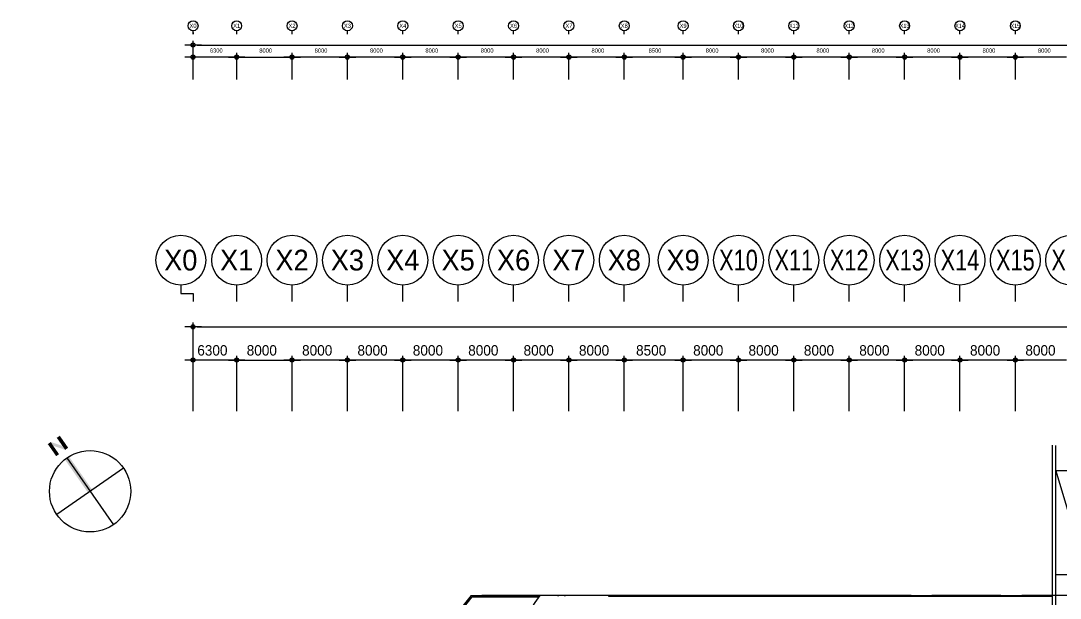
# Model space of a CAD drawing. Header units: millimetres. Extents: x -7616 to 421613, y 91067 to 341353.
# Drawn here: x 52314 to 202489, y 257923 to 341353 of the extents above; entities that cross this region are included whole.
import ezdxf
from ezdxf.enums import TextEntityAlignment as Align

# ---------------------------------------------------------------- set-up
doc = ezdxf.new("R2010")
doc.units = ezdxf.units.MM
doc.header["$LTSCALE"] = 500
doc.header["$MEASUREMENT"] = 0
doc.linetypes.add('CEN-2', pattern=[26, 20, -2, 0, -2, 0, -2])
doc.linetypes.add('H0', pattern=[0.3, 0.2, -0.1])
doc.layers.add('BANG', color=7, linetype='CONTINUOUS')
doc.layers.add('e-plan', color=9, linetype='CONTINUOUS')
doc.styles.add('돋움', font='Dotum.ttf')

# ---------------------------------------------------------------- blocks, each defined once
blk = doc.blocks.new('01420NA__01')
at = {"layer": 'BANG'}
for p, q in [((0, -16), (0, 16)), ((16, 0), (-16, 0))]:
    blk.add_line(p, q, dxfattribs=at)
blk.add_circle((0, 0), 16, dxfattribs=at)
for points in [[(15.97, 1), (15.97, -1), (0, 1), (0, -1)], [(19, 3.05), (19, 1.68), (24.76, 3.05), (23.02, 1.68)], [(23.02, 1.68), (24.76, 1.61), (19, -1.27), (20.92, -1.27)], [(24.76, 3.05), (23.02, 1.68), (24.76, 1.61)], [(20.92, -1.27), (19, -2.71), (24.76, -1.27), (24.76, -2.71)], [(19, -2.71), (19, -1.27), (20.92, -1.27)]]:
    blk.add_solid(points, dxfattribs=at)
blk = doc.blocks.new('A$C633402C3')
at = {"layer": 'e-plan'}
for p, q in [((96305, 166892), (128055, 166890)), ((128055, 166892), (128055, 162786))]:
    blk.add_line(p, q, dxfattribs=at)
for points in [[(128055, 188592), (128055, 58757), (128555, 58751), (128555, 188576)], [(100702, 166892), (53990, 166892)], [(128055, 166736), (63995, 166736), (63995, 166892), (128055, 166890)]]:
    blk.add_lwpolyline(points, dxfattribs=at)
blk.add_lwpolyline([(53995, 166895, -0.0228108), (42398, 150627, -0.0238742)], format="xyb", dxfattribs=at)
blk = doc.blocks.new('A$C5A682445')
at = {"layer": 'e-plan', "linetype": 'CEN-2'}
blk.add_lwpolyline([(0, 0), (-297528, 10), (-297528, 10), (-303990, -8224), (-308983, -15349), (-313535, -22301), (-318191, -30434), (-321988, -37700), (-326350, -46726), (-329347, -53776), (-332994, -63217), (-336011, -72512), (-338199, -80180), (-340420, -89567), (-341938, -97463), (-342555, -101281), (-343809, -111602), (-343809, -111602), (-343809, -111602), (-96696, -114499)], dxfattribs=at)

msp = doc.modelspace()

# ---------------------------------------------------------------- linework, layer by layer
at = {"layer": 'e-plan'}
for p, q in [((77205, 339433), (77205, 339913)), ((77205, 339673), (77205, 339433)), ((83505, 339433), (83505, 339913)), ((91505, 339433), (91505, 339913)), ((99505, 339433), (99505, 339913)), ((107505, 339433), (107505, 339913)), ((115505, 339433), (115505, 339913)), ((123505, 339433), (123505, 339913)), ((131505, 339433), (131505, 339913)), ((139505, 339433), (139505, 339913)), ((148005, 339433), (148005, 339913)), ((156005, 339433), (156005, 339913)), ((164005, 339433), (164005, 339913)), ((172005, 339433), (172005, 339913)), ((180005, 339433), (180005, 339913)), ((188005, 339433), (188005, 339913)), ((196005, 339433), (196005, 339913)), ((77205, 332850), (77205, 338445)), ((78405, 337845), (76005, 337845)), ((77205, 332850), (77205, 336705)), ((77805, 337845), (409105, 337845)), ((83505, 332850), (83505, 336705)), ((83505, 332850), (83505, 336705)), ((91505, 332850), (91505, 336705)), ((91505, 332850), (91505, 336705)), ((99505, 332850), (99505, 336705)), ((99505, 332850), (99505, 336705)), ((107505, 332850), (107505, 336705)), ((107505, 332850), (107505, 336705)), ((115505, 332850), (115505, 336705)), ((115505, 332850), (115505, 336705)), ((123505, 332850), (123505, 336705)), ((123505, 332850), (123505, 336705)), ((131505, 332850), (131505, 336705)), ((131505, 332850), (131505, 336705)), ((139505, 332850), (139505, 336705)), ((139505, 332850), (139505, 336705)), ((148005, 332850), (148005, 336705)), ((148005, 332850), (148005, 336705)), ((156005, 332850), (156005, 336705)), ((156005, 332850), (156005, 336705)), ((164005, 332850), (164005, 336705)), ((164005, 332850), (164005, 336705)), ((172005, 332850), (172005, 336705)), ((172005, 332850), (172005, 336705)), ((180005, 332850), (180005, 336705)), ((180005, 332850), (180005, 336705)), ((188005, 332850), (188005, 336705)), ((188005, 332850), (188005, 336705)), ((196005, 332850), (196005, 336705)), ((196005, 332850), (196005, 336705)), ((78405, 336105), (76005, 336105)), ((82905, 336105), (77805, 336105)), ((84705, 336105), (82305, 336105)), ((82305, 336105), (84705, 336105)), ((84105, 336105), (90905, 336105)), ((92705, 336105), (90305, 336105)), ((90305, 336105), (92705, 336105)), ((98905, 336105), (92105, 336105)), ((98305, 336105), (100705, 336105)), ((100705, 336105), (98305, 336105)), ((106905, 336105), (100105, 336105)), ((106305, 336105), (108705, 336105)), ((108705, 336105), (106305, 336105)), ((114905, 336105), (108105, 336105)), ((116705, 336105), (114305, 336105)), ((114305, 336105), (116705, 336105)), ((122905, 336105), (116105, 336105)), ((122305, 336105), (124705, 336105)), ((124705, 336105), (122305, 336105)), ((130905, 336105), (124105, 336105)), ((130305, 336105), (132705, 336105)), ((132705, 336105), (130305, 336105)), ((138905, 336105), (132105, 336105)), ((138305, 336105), (140705, 336105)), ((140705, 336105), (138305, 336105)), ((147405, 336105), (140105, 336105)), ((146805, 336105), (149205, 336105)), ((149205, 336105), (146805, 336105)), ((155405, 336105), (148605, 336105)), ((154805, 336105), (157205, 336105)), ((157205, 336105), (154805, 336105)), ((163405, 336105), (156605, 336105)), ((165205, 336105), (162805, 336105)), ((162805, 336105), (165205, 336105)), ((171405, 336105), (164605, 336105)), ((170805, 336105), (173205, 336105)), ((173205, 336105), (170805, 336105)), ((179405, 336105), (172605, 336105)), ((178805, 336105), (181205, 336105)), ((181205, 336105), (178805, 336105)), ((187405, 336105), (180605, 336105)), ((186805, 336105), (189205, 336105)), ((189205, 336105), (186805, 336105)), ((195405, 336105), (188605, 336105)), ((194805, 336105), (197205, 336105)), ((197205, 336105), (194805, 336105)), ((203405, 336105), (196605, 336105)), ((75428, 303173), (75428, 301973)), ((75428, 301973), (77205, 301973)), ((77205, 301973), (77205, 300773)), ((83505, 300773), (83505, 303173)), ((91505, 300773), (91505, 303173)), ((99505, 300773), (99505, 303173)), ((107505, 300773), (107505, 303173)), ((115505, 300773), (115505, 303173)), ((123505, 300773), (123505, 303173)), ((131505, 300773), (131505, 303173)), ((139505, 300773), (139505, 303173)), ((148005, 300773), (148005, 303173)), ((156005, 300773), (156005, 303173)), ((164005, 300773), (164005, 303173)), ((172005, 300773), (172005, 303173)), ((180005, 300773), (180005, 303173)), ((188005, 300773), (188005, 303173)), ((196005, 300773), (196005, 303173)), ((77205, 284951), (77205, 297736)), ((78405, 297136), (76005, 297136)), ((77805, 297136), (409105, 297136)), ((77205, 284951), (77205, 292936)), ((83505, 284951), (83505, 292936)), ((83505, 284951), (83505, 292936)), ((91505, 284951), (91505, 292936)), ((91505, 284951), (91505, 292936)), ((99505, 284951), (99505, 292936)), ((99505, 284951), (99505, 292936)), ((107505, 284951), (107505, 292936)), ((107505, 284951), (107505, 292936)), ((115505, 284951), (115505, 292936)), ((115505, 284951), (115505, 292936)), ((123505, 284951), (123505, 292936)), ((123505, 284951), (123505, 292936)), ((131505, 284951), (131505, 292936)), ((131505, 284951), (131505, 292936)), ((139505, 284951), (139505, 292936)), ((139505, 284951), (139505, 292936)), ((148005, 284951), (148005, 292936)), ((148005, 284951), (148005, 292936)), ((156005, 284951), (156005, 292936)), ((156005, 284951), (156005, 292936)), ((164005, 284951), (164005, 292936)), ((164005, 284951), (164005, 292936)), ((172005, 284951), (172005, 292936)), ((172005, 284951), (172005, 292936)), ((180005, 284951), (180005, 292936)), ((180005, 284951), (180005, 292936)), ((188005, 284951), (188005, 292936)), ((188005, 284951), (188005, 292936)), ((196005, 284951), (196005, 292936)), ((196005, 284951), (196005, 292936)), ((78405, 292336), (76005, 292336)), ((82905, 292336), (77805, 292336)), ((82305, 292336), (84705, 292336)), ((84705, 292336), (82305, 292336)), ((84105, 292336), (90905, 292336)), ((90305, 292336), (92705, 292336)), ((92705, 292336), (90305, 292336)), ((98905, 292336), (92105, 292336)), ((100705, 292336), (98305, 292336)), ((98305, 292336), (100705, 292336)), ((106905, 292336), (100105, 292336)), ((108705, 292336), (106305, 292336)), ((106305, 292336), (108705, 292336)), ((114905, 292336), (108105, 292336)), ((114305, 292336), (116705, 292336)), ((116705, 292336), (114305, 292336)), ((122905, 292336), (116105, 292336)), ((124705, 292336), (122305, 292336)), ((122305, 292336), (124705, 292336)), ((130905, 292336), (124105, 292336)), ((132705, 292336), (130305, 292336)), ((130305, 292336), (132705, 292336)), ((138905, 292336), (132105, 292336)), ((140705, 292336), (138305, 292336)), ((138305, 292336), (140705, 292336)), ((147405, 292336), (140105, 292336)), ((149205, 292336), (146805, 292336)), ((146805, 292336), (149205, 292336)), ((155405, 292336), (148605, 292336)), ((157205, 292336), (154805, 292336)), ((154805, 292336), (157205, 292336)), ((163405, 292336), (156605, 292336)), ((162805, 292336), (165205, 292336)), ((165205, 292336), (162805, 292336)), ((171405, 292336), (164605, 292336)), ((173205, 292336), (170805, 292336)), ((170805, 292336), (173205, 292336)), ((179405, 292336), (172605, 292336)), ((181205, 292336), (178805, 292336)), ((178805, 292336), (181205, 292336)), ((187405, 292336), (180605, 292336)), ((189205, 292336), (186805, 292336)), ((186805, 292336), (189205, 292336)), ((195405, 292336), (188605, 292336)), ((197205, 292336), (194805, 292336)), ((194805, 292336), (197205, 292336)), ((203405, 292336), (196605, 292336))]:
    msp.add_line(p, q, dxfattribs=at)
for points in [[(201847, 276345), (206346, 261345), (210845, 276345), (201847, 276345)], [(201847, 261345), (210845, 261345)], [(71128, 146716), (72382, 157037), (72999, 160856), (74517, 168752), (76738, 178138), (78926, 185807), (81943, 195101), (85590, 204542), (88587, 211592), (92949, 220618), (96746, 227884), (101402, 236017), (105954, 242969), (110947, 250094), (114178, 254211), (117409, 258328), (127282, 258325)], [(71329, 146714), (72580, 157009), (73196, 160821), (74712, 168710), (76932, 178088), (79118, 185748), (82132, 195034), (85775, 204467), (88769, 211510), (93128, 220528), (96922, 227788), (101572, 235913), (106120, 242857), (111108, 249975), (114336, 254088), (117507, 258128), (127157, 258126)]]:
    msp.add_lwpolyline(points, dxfattribs=at)
for centre, radius in [((77205, 340633), 720), ((83505, 340633), 720), ((91505, 340633), 720), ((99505, 340633), 720), ((107505, 340633), 720), ((115505, 340633), 720), ((123505, 340633), 720), ((131505, 340633), 720), ((139505, 340633), 720), ((148005, 340633), 720), ((156005, 340633), 720), ((164005, 340633), 720), ((172005, 340633), 720), ((180005, 340633), 720), ((188005, 340633), 720), ((196005, 340633), 720), ((77205, 337845), 300), ((77205, 337845), 150), ((77205, 336105), 300), ((83505, 336105), 300), ((83505, 336105), 300), ((91505, 336105), 300), ((91505, 336105), 300), ((99505, 336105), 300), ((99505, 336105), 300), ((107505, 336105), 300), ((107505, 336105), 300), ((115505, 336105), 300), ((115505, 336105), 300), ((123505, 336105), 300), ((123505, 336105), 300), ((131505, 336105), 300), ((131505, 336105), 300), ((139505, 336105), 300), ((139505, 336105), 300), ((148005, 336105), 300), ((148005, 336105), 300), ((156005, 336105), 300), ((156005, 336105), 300), ((164005, 336105), 300), ((164005, 336105), 300), ((172005, 336105), 300), ((172005, 336105), 300), ((180005, 336105), 300), ((180005, 336105), 300), ((188005, 336105), 300), ((188005, 336105), 300), ((196005, 336105), 300), ((196005, 336105), 300), ((77205, 336105), 150), ((83505, 336105), 150), ((83505, 336105), 150), ((91505, 336105), 150), ((91505, 336105), 150), ((99505, 336105), 150), ((99505, 336105), 150), ((107505, 336105), 150), ((107505, 336105), 150), ((115505, 336105), 150), ((115505, 336105), 150), ((123505, 336105), 150), ((123505, 336105), 150), ((131505, 336105), 150), ((131505, 336105), 150), ((139505, 336105), 150), ((139505, 336105), 150), ((148005, 336105), 150), ((148005, 336105), 150), ((156005, 336105), 150), ((156005, 336105), 150), ((164005, 336105), 150), ((164005, 336105), 150), ((172005, 336105), 150), ((172005, 336105), 150), ((180005, 336105), 150), ((180005, 336105), 150), ((188005, 336105), 150), ((188005, 336105), 150), ((196005, 336105), 150), ((196005, 336105), 150), ((75428, 306773), 3600), ((83505, 306773), 3600), ((91505, 306773), 3600), ((99505, 306773), 3600), ((107505, 306773), 3600), ((115505, 306773), 3600), ((123505, 306773), 3600), ((131505, 306773), 3600), ((139505, 306773), 3600), ((148005, 306773), 3600), ((156005, 306773), 3600), ((164005, 306773), 3600), ((172005, 306773), 3600), ((180005, 306773), 3600), ((188005, 306773), 3600), ((196005, 306773), 3600), ((204005, 306773), 3600), ((77205, 297136), 300), ((77205, 297136), 150), ((77205, 292336), 300), ((77205, 292336), 150), ((83505, 292336), 300), ((83505, 292336), 300), ((83505, 292336), 150), ((83505, 292336), 150), ((91505, 292336), 300), ((91505, 292336), 300), ((91505, 292336), 150), ((91505, 292336), 150), ((99505, 292336), 300), ((99505, 292336), 300), ((99505, 292336), 150), ((99505, 292336), 150), ((107505, 292336), 300), ((107505, 292336), 300), ((107505, 292336), 150), ((107505, 292336), 150), ((115505, 292336), 300), ((115505, 292336), 300), ((115505, 292336), 150), ((115505, 292336), 150), ((123505, 292336), 300), ((123505, 292336), 300), ((123505, 292336), 150), ((123505, 292336), 150), ((131505, 292336), 300), ((131505, 292336), 300), ((131505, 292336), 150), ((131505, 292336), 150), ((139505, 292336), 300), ((139505, 292336), 300), ((139505, 292336), 150), ((139505, 292336), 150), ((148005, 292336), 300), ((148005, 292336), 300), ((148005, 292336), 150), ((148005, 292336), 150), ((156005, 292336), 300), ((156005, 292336), 300), ((156005, 292336), 150), ((156005, 292336), 150), ((164005, 292336), 300), ((164005, 292336), 300), ((164005, 292336), 150), ((164005, 292336), 150), ((172005, 292336), 300), ((172005, 292336), 300), ((172005, 292336), 150), ((172005, 292336), 150), ((180005, 292336), 300), ((180005, 292336), 300), ((180005, 292336), 150), ((180005, 292336), 150), ((188005, 292336), 300), ((188005, 292336), 300), ((188005, 292336), 150), ((188005, 292336), 150), ((196005, 292336), 300), ((196005, 292336), 300), ((196005, 292336), 150), ((196005, 292336), 150)]:
    msp.add_circle(centre, radius, dxfattribs=at)

# ---------------------------------------------------------------- block references
at = {"layer": 'e-plan', "xscale": 367.2000000048294, "yscale": 367.2000000048294, "zscale": 367.2000000048294, "rotation": 124.877990192326}
msp.add_blockref('01420NA__01', (62333, 273369), dxfattribs=at)
at = {"layer": 'e-plan', "linetype": 'H0'}
msp.add_blockref('A$C633402C3', (73291, 91433), dxfattribs=at)
at = {"layer": 'e-plan'}
msp.add_blockref('A$C5A682445', (414937, 258318), dxfattribs=at)

# ---------------------------------------------------------------- texts
at = {"layer": 'e-plan', "style": '돋움'}
for s, height, p in [('X0', 600, (77205, 340633)), ('X1', 600, (83505, 340633)), ('X2', 600, (91505, 340633)), ('X3', 600, (99505, 340633)), ('X4', 600, (107505, 340633)), ('X5', 600, (115505, 340633)), ('X6', 600, (123505, 340633)), ('X7', 600, (131505, 340633)), ('X8', 600, (139505, 340633)), ('X9', 600, (148005, 340633)), ('X0', 3000, (75428, 306773)), ('X1', 3000, (83505, 306773)), ('X2', 3000, (91505, 306773)), ('X3', 3000, (99505, 306773)), ('X4', 3000, (107505, 306773)), ('X5', 3000, (115505, 306773)), ('X6', 3000, (123505, 306773)), ('X7', 3000, (131505, 306773)), ('X8', 3000, (139505, 306773)), ('X9', 3000, (148005, 306773))]:
    msp.add_text(s, height=height, dxfattribs=at).set_placement(p, align=Align.MIDDLE_CENTER)
at = {"layer": 'e-plan', "style": '돋움', "width": 0.8}
for s, height, p in [('X10', 600, (156005, 340633)), ('X11', 600, (164005, 340633)), ('X12', 600, (172005, 340633)), ('X13', 600, (180005, 340633)), ('X14', 600, (188005, 340633)), ('X15', 600, (196005, 340633)), ('X10', 3000, (156005, 306773)), ('X11', 3000, (164005, 306773)), ('X12', 3000, (172005, 306773)), ('X13', 3000, (180005, 306773)), ('X14', 3000, (188005, 306773)), ('X15', 3000, (196005, 306773)), ('X16', 3000, (204005, 306773))]:
    msp.add_text(s, height=height, dxfattribs=at).set_placement(p, align=Align.MIDDLE_CENTER)
at = {"layer": 'e-plan', "style": '돋움'}
for s, height, p in [('6300', 600, (79632, 336755)), ('8000', 600, (86772, 336754)), ('8000', 600, (94772, 336754)), ('8000', 600, (102772, 336754)), ('8000', 600, (110772, 336754)), ('8000', 600, (118772, 336754)), ('8000', 600, (126772, 336754)), ('8000', 600, (134772, 336754)), ('8500', 600, (143022, 336754)), ('8000', 600, (151272, 336754)), ('8000', 600, (159272, 336754)), ('8000', 600, (167272, 336754)), ('8000', 600, (175272, 336754)), ('8000', 600, (183272, 336754)), ('8000', 600, (191272, 336754)), ('8000', 600, (199272, 336754)), ('6300', 1500, (77814, 292986)), ('8000', 1500, (84954, 292985)), ('8000', 1500, (92954, 292985)), ('8000', 1500, (100954, 292985)), ('8000', 1500, (108954, 292985)), ('8000', 1500, (116954, 292985)), ('8000', 1500, (124954, 292985)), ('8000', 1500, (132954, 292985)), ('8500', 1500, (141204, 292985)), ('8000', 1500, (149454, 292985)), ('8000', 1500, (157454, 292985)), ('8000', 1500, (165454, 292985)), ('8000', 1500, (173454, 292985)), ('8000', 1500, (181454, 292985)), ('8000', 1500, (189454, 292985)), ('8000', 1500, (197454, 292985))]:
    msp.add_text(s, height=height, dxfattribs=at).set_placement(p)

doc.saveas('drawing.dxf')
